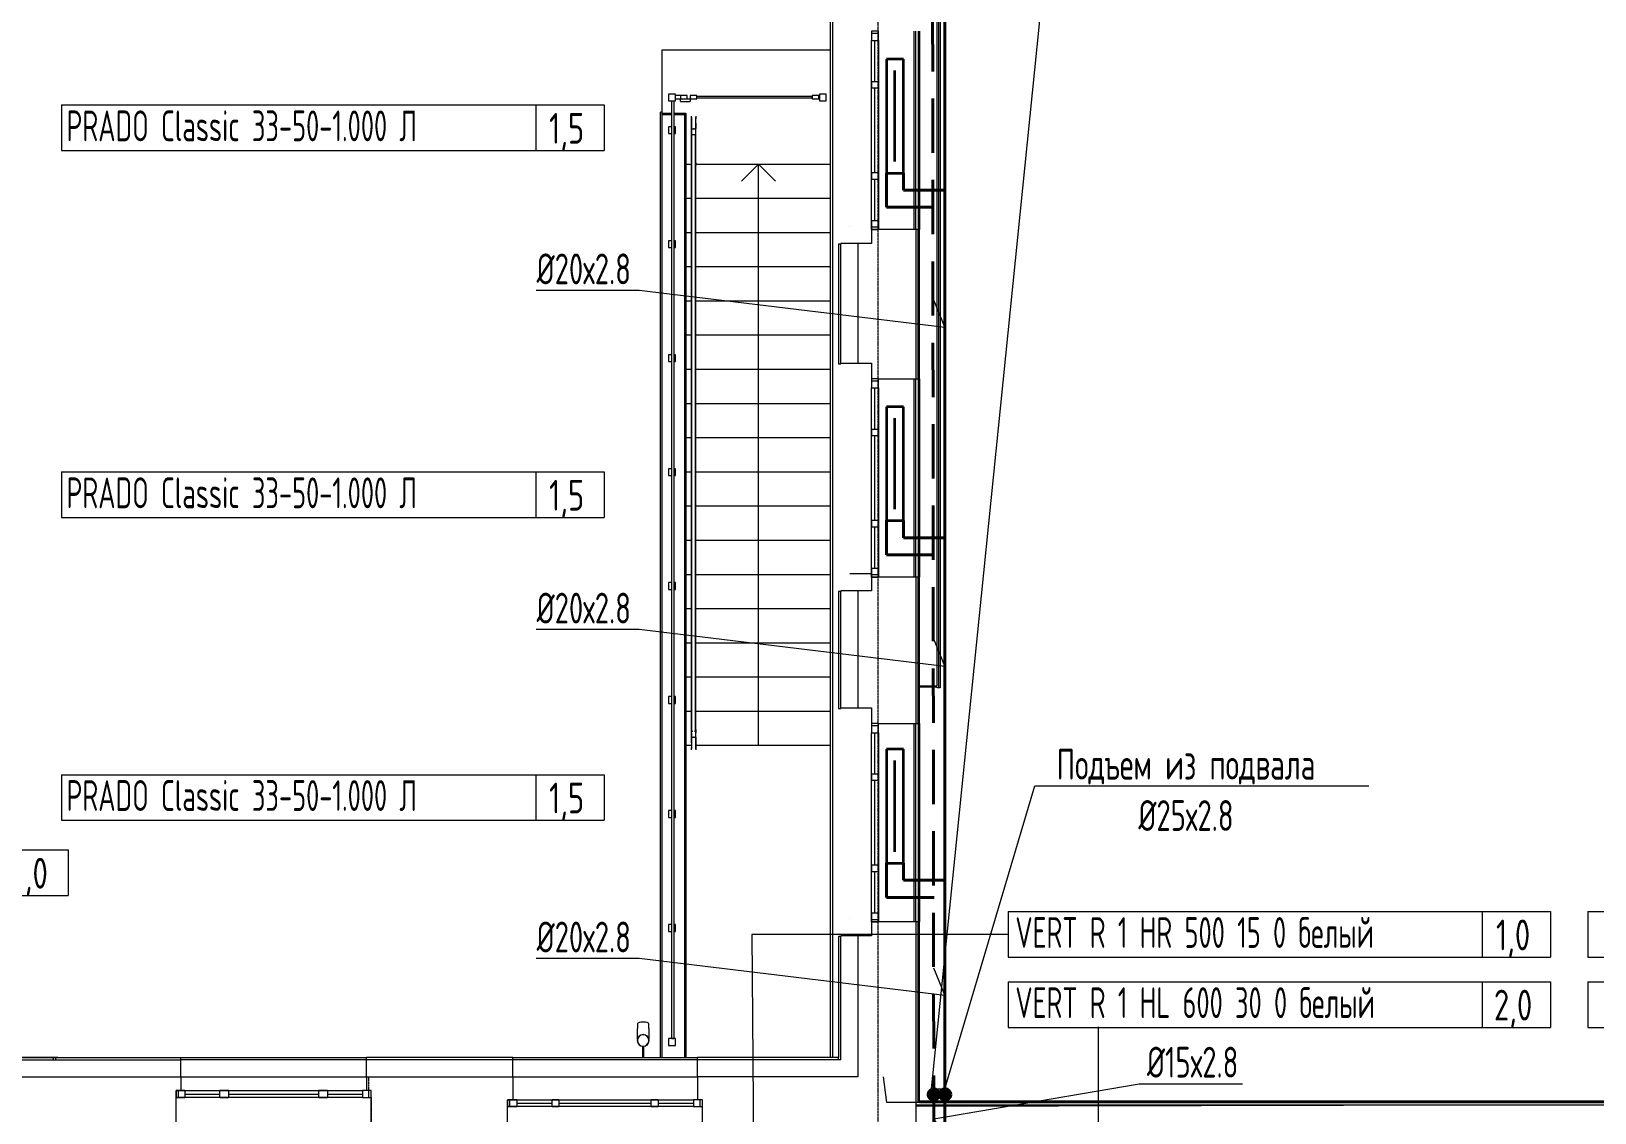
# Model space of a CAD drawing. Header units: millimetres. Extents: x -3929 to 624051, y 52832 to 514950.
# Drawn here: x 183577 to 197293, y 176688 to 186176 of the extents above; entities that cross this region are included whole.
import ezdxf
from ezdxf import colors
from ezdxf.entities.mleader import LeaderData, LeaderLine
from ezdxf.enums import TextEntityAlignment as Align
from ezdxf.math import Vec2, Vec3

# ---------------------------------------------------------------- set-up
doc = ezdxf.new("R2010")
doc.units = ezdxf.units.MM
for name, pattern in [('ADSK_Линия сетки', [25, 20, -2.5, 0, -2.5]), ('ADSK_Штрихпунктирная 2 точки_ш15 п1_5 п1_5 п1_5', [19.5, 15, -1.5, 0, -1.5, 0, -1.5]), ('Hidden', [7.14375, 4.7625, -2.38125])]:
    doc.linetypes.add(name, pattern=pattern)
for name, color, linetype, lineweight in [('_ Окна', 7, 'Continuous', 9), ('Лестницы', 7, 'Continuous', 9), ('Обобщенные модели', 7, 'Continuous', 18), ('ОВ-О-Оборудование', 32, 'Continuous', 35), ('ОВ-ТЕКСТ', 7, 'Continuous', 25), ('Ограждение', 7, 'Continuous', 9), ('Окна', 7, 'Continuous', 9), ('Оси', 253, 'Continuous', 9), ('Перекрытие', 7, 'Continuous', 18), ('Стены внутренние', 7, 'Continuous', 18), ('Стены наружные', 7, 'Continuous', 18), ('Стены несущие', 7, 'Continuous', 30), ('Стены отделка', 7, 'Continuous', 30), ('Стены штриховка', 7, 'Continuous', 9), ('Стрелки вверх', 7, 'Continuous', 18)]:
    doc.layers.add(name, color=color, linetype=linetype, lineweight=lineweight)
doc.layers.add('Линии', color=7, linetype='Continuous', lineweight=9, true_color=0x00a600)
for name, color, linetype in [('ПРИБОРЫ', 3, 'Continuous'), ('статистика приборов', 252, 'Continuous'), ('стояки', 7, 'Continuous')]:
    doc.layers.add(name, color=color, linetype=linetype)
doc.layers.add('т11.2', color=7, linetype='Continuous', true_color=0x6d366d)
doc.layers.add('т21.2', color=7, linetype='Continuous', true_color=0x004285)
doc.styles.add('СТИЛЬ', font='simplex.shx', dxfattribs={"width": 0.65})

# ---------------------------------------------------------------- blocks, each defined once
blk = doc.blocks.new('*U2874')
at = {"layer": 'ОВ-О-Оборудование', "color": 32, "ltscale": 0.1, "true_color": 0xcd6928}
for p, q in [((500, 75), (-500, 75)), ((-500, 75), (-500, -75)), ((-400, 0), (400, 0)), ((500, -75), (500, 75)), ((-500, -75), (500, -75))]:
    blk.add_line(p, q, dxfattribs=at)
blk = doc.blocks.new('1 этаж')
at = {"layer": '_ Окна', "color": 253, "lineweight": 5}
for p, q in [((381747, -224039), (381687, -224039)), ((381687, -224039), (381687, -224119)), ((381747, -224059), (381687, -224059)), ((381687, -224119), (381747, -224119)), ((381717, -224479), (381717, -224119)), ((381747, -224119), (381747, -224039)), ((381687, -224479), (381747, -224479)), ((381687, -224539), (381687, -224479)), ((381747, -224479), (381747, -224539)), ((381747, -224539), (381687, -224539)), ((381717, -225279), (381717, -224539)), ((381687, -225279), (381747, -225279)), ((381687, -225339), (381687, -225279)), ((381747, -225339), (381687, -225339)), ((381717, -225699), (381717, -225339)), ((381747, -225279), (381747, -225339)), ((381687, -225699), (381747, -225699)), ((381687, -225779), (381687, -225699)), ((381747, -225759), (381687, -225759)), ((381747, -225699), (381747, -225779)), ((381747, -225779), (381687, -225779)), ((381747, -227089), (381687, -227089)), ((381687, -227089), (381687, -227169)), ((381747, -227109), (381687, -227109)), ((381747, -227169), (381747, -227089)), ((381687, -227169), (381747, -227169)), ((381717, -227529), (381717, -227169)), ((381687, -227529), (381747, -227529)), ((381687, -227589), (381687, -227529)), ((381747, -227529), (381747, -227589)), ((381747, -227589), (381687, -227589)), ((381717, -228329), (381717, -227589)), ((381687, -228329), (381747, -228329)), ((381687, -228389), (381687, -228329)), ((381747, -228329), (381747, -228389)), ((381747, -228389), (381687, -228389)), ((381717, -228749), (381717, -228389)), ((381687, -228749), (381747, -228749)), ((381687, -228829), (381687, -228749)), ((381747, -228749), (381747, -228829)), ((381747, -228809), (381687, -228809)), ((381747, -228829), (381687, -228829)), ((381747, -230114), (381687, -230114)), ((381687, -230114), (381687, -230194)), ((381747, -230134), (381687, -230134)), ((381747, -230194), (381747, -230114)), ((381687, -230194), (381747, -230194)), ((381717, -230554), (381717, -230194)), ((381687, -230554), (381747, -230554)), ((381687, -230614), (381687, -230554)), ((381747, -230554), (381747, -230614)), ((381747, -230614), (381687, -230614)), ((381717, -231354), (381717, -230614)), ((381687, -231354), (381747, -231354)), ((381687, -231414), (381687, -231354)), ((381747, -231354), (381747, -231414)), ((381747, -231414), (381687, -231414)), ((381717, -231774), (381717, -231414)), ((381687, -231774), (381747, -231774)), ((381687, -231854), (381687, -231774)), ((381747, -231774), (381747, -231854)), ((381747, -231834), (381687, -231834)), ((381747, -231854), (381687, -231854)), ((375587, -233394), (375587, -233334)), ((375587, -233334), (375663, -233334)), ((375663, -233394), (375587, -233394)), ((375607, -233394), (375607, -233334)), ((375663, -233334), (375663, -233394)), ((375663, -233364), (375969, -233364)), ((375969, -233394), (375969, -233334)), ((375969, -233334), (376045, -233334)), ((376045, -233394), (375969, -233394)), ((376045, -233334), (376045, -233394)), ((376045, -233364), (376839, -233364)), ((376839, -233394), (376839, -233334)), ((376839, -233334), (376915, -233334)), ((376915, -233394), (376839, -233394)), ((376915, -233334), (376915, -233394)), ((376915, -233364), (377221, -233364)), ((377221, -233334), (377221, -233394)), ((377297, -233334), (377221, -233334)), ((377221, -233394), (377297, -233394)), ((377277, -233394), (377277, -233334)), ((377297, -233394), (377297, -233334)), ((378494, -233474), (378494, -233414)), ((378494, -233414), (378574, -233414)), ((378514, -233474), (378514, -233414)), ((378574, -233414), (378574, -233474)), ((378574, -233444), (378884, -233444)), ((378884, -233474), (378884, -233414)), ((378884, -233414), (378944, -233414)), ((378944, -233414), (378944, -233474)), ((378944, -233444), (379754, -233444)), ((379754, -233474), (379754, -233414)), ((379754, -233414), (379814, -233414)), ((379814, -233414), (379814, -233474)), ((379814, -233444), (380124, -233444)), ((380124, -233414), (380124, -233474)), ((380204, -233414), (380124, -233414)), ((380184, -233474), (380184, -233414)), ((380204, -233474), (380204, -233414)), ((378574, -233474), (378494, -233474)), ((378944, -233474), (378884, -233474)), ((379814, -233474), (379754, -233474)), ((380124, -233474), (380204, -233474))]:
    blk.add_line(p, q, dxfattribs=at)
at = {"layer": 'Лестницы', "color": 253, "lineweight": 5}
for p, q in [((380057, -225204), (380108, -225204)), ((380147, -225204), (381327, -225204)), ((380057, -225504), (380107, -225504)), ((380057, -225504), (380107, -225504)), ((380147, -225504), (381327, -225504)), ((380147, -225504), (381327, -225504)), ((380057, -225804), (380107, -225804)), ((380057, -225804), (380107, -225804)), ((380147, -225804), (381327, -225804)), ((380147, -225804), (381327, -225804)), ((380057, -226104), (380107, -226104)), ((380057, -226104), (380107, -226104)), ((380147, -226104), (381327, -226104)), ((380147, -226104), (381327, -226104)), ((380057, -226404), (380107, -226404)), ((380057, -226404), (380107, -226404)), ((380147, -226404), (381327, -226404)), ((380147, -226404), (381327, -226404)), ((380057, -226704), (380107, -226704)), ((380057, -226704), (380107, -226704)), ((380147, -226704), (381327, -226704)), ((380147, -226704), (381327, -226704)), ((380057, -227004), (380107, -227004)), ((380057, -227004), (380107, -227004)), ((380147, -227004), (381327, -227004)), ((380147, -227004), (381327, -227004)), ((380057, -227304), (380107, -227304)), ((380057, -227304), (380107, -227304)), ((380147, -227304), (381327, -227304)), ((380147, -227304), (381327, -227304)), ((380057, -227604), (380107, -227604)), ((380057, -227604), (380107, -227604)), ((380147, -227604), (381327, -227604)), ((380147, -227604), (381327, -227604)), ((380057, -227904), (380107, -227904)), ((380057, -227904), (380107, -227904)), ((380147, -227904), (381327, -227904)), ((380147, -227904), (381327, -227904)), ((380057, -228204), (380107, -228204)), ((380057, -228204), (380107, -228204)), ((380147, -228204), (381327, -228204)), ((380147, -228204), (381327, -228204)), ((380057, -228504), (380107, -228504)), ((380057, -228504), (380107, -228504)), ((380147, -228504), (381327, -228504)), ((380147, -228504), (381327, -228504)), ((380057, -228804), (380107, -228804)), ((380057, -228804), (380107, -228804)), ((380147, -228804), (381327, -228804)), ((380147, -228804), (381327, -228804)), ((380057, -229104), (380107, -229104)), ((380057, -229104), (380107, -229104)), ((380147, -229104), (381327, -229104)), ((380147, -229104), (381327, -229104)), ((380057, -229404), (380107, -229404)), ((380057, -229404), (380107, -229404)), ((380147, -229404), (381327, -229404)), ((380147, -229404), (381327, -229404)), ((380057, -229704), (380107, -229704)), ((380057, -229704), (380107, -229704)), ((380147, -229704), (381327, -229704)), ((380147, -229704), (381327, -229704)), ((380057, -230004), (380107, -230004)), ((380057, -230004), (380107, -230004)), ((380147, -230004), (381327, -230004)), ((380147, -230004), (381327, -230004)), ((380057, -230304), (380107, -230304)), ((380057, -230304), (380107, -230304)), ((380147, -230304), (381327, -230304)), ((380147, -230304), (381327, -230304))]:
    blk.add_line(p, q, dxfattribs=at)
at = {"layer": 'Линии', "color": 253, "lineweight": 5}
blk.add_line((382206, -233407), (384214, -213549), dxfattribs=at)
at = {"layer": 'Линии', "color": 253, "linetype": 'ADSK_Штрихпунктирная 2 точки_ш15 п1_5 п1_5 п1_5', "lineweight": 5}
for p, q in [((377277, -233334), (377277, -233214)), ((377297, -233394), (377297, -233734))]:
    blk.add_line(p, q, dxfattribs=at)
at = {"layer": 'Обобщенные модели', "color": 253, "lineweight": 5}
for p, q in [((379634, -232748), (379634, -232790)), ((379734, -232790), (379734, -232748)), ((379634, -232793), (379634, -232790)), ((379634, -232798), (379634, -232793)), ((379634, -232804), (379634, -232798)), ((379634, -232809), (379634, -232804)), ((379634, -232815), (379634, -232809)), ((379634, -232820), (379634, -232815)), ((379634, -232825), (379634, -232820)), ((379634, -232830), (379634, -232825)), ((379634, -232835), (379634, -232830)), ((379634, -232840), (379634, -232835)), ((379634, -232844), (379634, -232840)), ((379634, -232849), (379634, -232844)), ((379634, -232853), (379634, -232849)), ((379634, -232857), (379634, -232853)), ((379634, -232861), (379634, -232857)), ((379634, -232864), (379634, -232861)), ((379634, -232868), (379634, -232864)), ((379634, -232871), (379634, -232868)), ((379634, -232874), (379634, -232871)), ((379634, -232877), (379634, -232874)), ((379634, -232880), (379634, -232877)), ((379634, -232881), (379634, -232880)), ((379734, -232790), (379734, -232796)), ((379734, -232796), (379734, -232802)), ((379734, -232802), (379734, -232807)), ((379734, -232807), (379734, -232813)), ((379734, -232813), (379734, -232818)), ((379734, -232818), (379734, -232823)), ((379734, -232823), (379734, -232828)), ((379734, -232828), (379734, -232833)), ((379734, -232833), (379734, -232838)), ((379734, -232838), (379734, -232842)), ((379734, -232842), (379734, -232847)), ((379734, -232847), (379734, -232851)), ((379734, -232851), (379734, -232855)), ((379734, -232855), (379734, -232859)), ((379734, -232859), (379734, -232863)), ((379734, -232863), (379734, -232866)), ((379734, -232866), (379734, -232870)), ((379734, -232870), (379734, -232873)), ((379734, -232873), (379734, -232876)), ((379734, -232876), (379734, -232879)), ((379734, -232879), (379734, -232881)), ((379679, -232945), (379679, -233044)), ((379689, -233044), (379689, -232945))]:
    blk.add_line(p, q, dxfattribs=at)
at = {"layer": 'Обобщенные модели', "color": 253, "linetype": 'Continuous', "lineweight": 5}
blk.add_line((379703, -232940), (379728, -232914), dxfattribs=at)
at = {"layer": 'Обобщенные модели', "color": 253, "lineweight": 5}
for radius, start, end in [(52, 90, 270), (50, 90, 270), (52, 270, 90), (50, 270, 90)]:
    blk.add_arc((379684, -232894), radius, start, end, dxfattribs=at)
for start_param, end_param in [(4.712389, 6.283185), (3.141593, 4.712389)]:
    blk.add_ellipse((379684, -232748), major_axis=(-50, 0), ratio=0.309017, start_param=start_param, end_param=end_param, dxfattribs=at)
at = {"layer": 'Ограждение', "color": 253, "lineweight": 5}
for p, q in [((379967, -224590), (379907, -224590)), ((379907, -224590), (379907, -224650)), ((379907, -224650), (379967, -224650)), ((379936, -232877), (379936, -224650)), ((379936, -224650), (379952, -224650)), ((379952, -224650), (379952, -232877)), ((379967, -224650), (379967, -224590)), ((379967, -224633), (379967, -224603)), ((380010, -224603), (379967, -224603)), ((379967, -224633), (380010, -224633)), ((380010, -224603), (380010, -224633)), ((380070, -224603), (380010, -224603)), ((380010, -224603), (380010, -224633)), ((380010, -224656), (380010, -224633)), ((380010, -224633), (380070, -224633)), ((380010, -224656), (380095, -224656)), ((380070, -224633), (380070, -224603)), ((380070, -224633), (380095, -224633)), ((380155, -224603), (380095, -224603)), ((380095, -224603), (380095, -224633)), ((380095, -224633), (380095, -224656)), ((380095, -224633), (380155, -224633)), ((380155, -224633), (380155, -224603)), ((380155, -224609), (381165, -224609)), ((380155, -224625), (380155, -224609)), ((381165, -224625), (380155, -224625)), ((381225, -224603), (381165, -224603)), ((381165, -224603), (381165, -224633)), ((381165, -224625), (381165, -224609)), ((381165, -224633), (381225, -224633)), ((381225, -224633), (381225, -224603)), ((381290, -224590), (381230, -224590)), ((381230, -224590), (381230, -224650)), ((381230, -224650), (381290, -224650)), ((381290, -224650), (381290, -224590)), ((380107, -224791), (380108, -224790)), ((380107, -224792), (380107, -224791)), ((380107, -224793), (380107, -224792)), ((380107, -224792), (380107, -224792)), ((380107, -224794), (380107, -224793)), ((380107, -224794), (380107, -224794)), ((380107, -224794), (380107, -224794)), ((380107, -224794), (380107, -224795)), ((380107, -224795), (380107, -224794)), ((380107, -224794), (380107, -224794)), ((380107, -224794), (380107, -224794)), ((380107, -224794), (380107, -224794)), ((380107, -224795), (380107, -224795)), ((380107, -224795), (380107, -224796)), ((380107, -224796), (380107, -224795)), ((380107, -224796), (380107, -224797)), ((380107, -224797), (380107, -224796)), ((380107, -224796), (380107, -224796)), ((380107, -224797), (380107, -224798)), ((380107, -224798), (380107, -224797)), ((380107, -224798), (380107, -224799)), ((380107, -224799), (380107, -224798)), ((380107, -224799), (380107, -224800)), ((380107, -224801), (380107, -224799)), ((380107, -224800), (380107, -224802)), ((380107, -224802), (380107, -224801)), ((380107, -224802), (380107, -224804)), ((380107, -224804), (380107, -224802)), ((380107, -224804), (380107, -224805)), ((380107, -224806), (380107, -224804)), ((380107, -224805), (380107, -224807)), ((380107, -224808), (380107, -224806)), ((380107, -224807), (380107, -224809)), ((380107, -224810), (380107, -224808)), ((380107, -224809), (380107, -224812)), ((380107, -224812), (380107, -224810)), ((380108, -224788), (380109, -224787)), ((380108, -224789), (380108, -224788)), ((380108, -224790), (380108, -224789)), ((380108, -224789), (380108, -224789)), ((380109, -224786), (380109, -224785)), ((380109, -224787), (380109, -224786)), ((380109, -224786), (380109, -224786)), ((380145, -224785), (380146, -224786)), ((380146, -224786), (380146, -224787)), ((380146, -224787), (380146, -224788)), ((380146, -224788), (380146, -224788)), ((380147, -224791), (380147, -224791)), ((380147, -224791), (380147, -224792)), ((380147, -224792), (380147, -224793)), ((380147, -224793), (380147, -224794)), ((380147, -224795), (380147, -224794)), ((380147, -224794), (380147, -224794)), ((380147, -224794), (380147, -224794)), ((380147, -224794), (380147, -224794)), ((380147, -224794), (380147, -224794)), ((380147, -224794), (380147, -224794)), ((380147, -224794), (380147, -224794)), ((380147, -224794), (380147, -224795)), ((380147, -224796), (380147, -224795)), ((380147, -224795), (380147, -224795)), ((380147, -224795), (380147, -224796)), ((380147, -224797), (380147, -224796)), ((380147, -224796), (380147, -224796)), ((380147, -224796), (380147, -224797)), ((380147, -224798), (380147, -224797)), ((380147, -224797), (380147, -224798)), ((380147, -224799), (380147, -224798)), ((380147, -224798), (380147, -224799)), ((380147, -224801), (380147, -224799)), ((380147, -224799), (380147, -224800)), ((380147, -224800), (380147, -224802)), ((380147, -224802), (380147, -224801)), ((380147, -224804), (380147, -224802)), ((380147, -224802), (380147, -224804)), ((380147, -224806), (380147, -224804)), ((380147, -224804), (380147, -224805)), ((380147, -224805), (380147, -224807)), ((380147, -224808), (380147, -224806)), ((380147, -224810), (380147, -224808)), ((380147, -224812), (380147, -224810)), ((379936, -224877), (379907, -224877)), ((379907, -224877), (379907, -224937)), ((379907, -224937), (379936, -224937)), ((379967, -224877), (379952, -224877)), ((379952, -224937), (379967, -224937)), ((379967, -224937), (379967, -224877)), ((380107, -224812), (380107, -224814)), ((380107, -224815), (380107, -224812)), ((380107, -224814), (380107, -224816)), ((380107, -224817), (380107, -224815)), ((380107, -224816), (380107, -224819)), ((380107, -224820), (380107, -224817)), ((380107, -224819), (380107, -224822)), ((380107, -224822), (380107, -224820)), ((380107, -224822), (380107, -224824)), ((380107, -224825), (380107, -224822)), ((380107, -224824), (380107, -224827)), ((380107, -224828), (380107, -224825)), ((380107, -224827), (380107, -224830)), ((380107, -224831), (380107, -224828)), ((380107, -224830), (380107, -224833)), ((380107, -224834), (380107, -224831)), ((380107, -224833), (380107, -224837)), ((380107, -224838), (380107, -224834)), ((380107, -224837), (380107, -224840)), ((380107, -224841), (380107, -224838)), ((380107, -224840), (380107, -224843)), ((380107, -224844), (380107, -224841)), ((380107, -224843), (380107, -224847)), ((380107, -224848), (380107, -224844)), ((380107, -224847), (380107, -224851)), ((380107, -224851), (380107, -224848)), ((380107, -224851), (380107, -224854)), ((380107, -224855), (380107, -224851)), ((380107, -224854), (380107, -224858)), ((380107, -224859), (380107, -224855)), ((380107, -224858), (380107, -224862)), ((380107, -224863), (380107, -224859)), ((380107, -224862), (380107, -224865)), ((380107, -224866), (380107, -224863)), ((380107, -224865), (380107, -224869)), ((380107, -224870), (380107, -224866)), ((380107, -224869), (380107, -224873)), ((380107, -224874), (380107, -224870)), ((380107, -224873), (380107, -224877)), ((380107, -224878), (380107, -224874)), ((380107, -224877), (380107, -224881)), ((380107, -224882), (380107, -224878)), ((380107, -224881), (380107, -224885)), ((380107, -224886), (380107, -224882)), ((380107, -224884), (380107, -224894)), ((380107, -224894), (380107, -224884)), ((380107, -224885), (380107, -224889)), ((380107, -224890), (380107, -224886)), ((380107, -224889), (380107, -224893)), ((380107, -224894), (380107, -224890)), ((380107, -224893), (380107, -224894)), ((380107, -224894), (380107, -224944)), ((380107, -224894), (380147, -224894)), ((380107, -225192), (380107, -224894)), ((380107, -224944), (380107, -225192)), ((380112, -224944), (380142, -224944)), ((380112, -225204), (380112, -224944)), ((380130, -224894), (380125, -224894)), ((380125, -224894), (380127, -224894)), ((380127, -224894), (380130, -224894)), ((380142, -225204), (380142, -224944)), ((380147, -224815), (380147, -224812)), ((380147, -224817), (380147, -224815)), ((380147, -224820), (380147, -224817)), ((380147, -224822), (380147, -224820)), ((380147, -224825), (380147, -224822)), ((380147, -224828), (380147, -224825)), ((380147, -224831), (380147, -224828)), ((380147, -224834), (380147, -224831)), ((380147, -224838), (380147, -224834)), ((380147, -224841), (380147, -224838)), ((380147, -224844), (380147, -224841)), ((380147, -224848), (380147, -224844)), ((380147, -224845), (380147, -224847)), ((380147, -224847), (380147, -224851)), ((380147, -224851), (380147, -224848)), ((380147, -224855), (380147, -224851)), ((380147, -224851), (380147, -224854)), ((380147, -224854), (380147, -224858)), ((380147, -224859), (380147, -224855)), ((380147, -224858), (380147, -224862)), ((380147, -224863), (380147, -224859)), ((380147, -224862), (380147, -224865)), ((380147, -224866), (380147, -224863)), ((380147, -224865), (380147, -224869)), ((380147, -224870), (380147, -224866)), ((380147, -224869), (380147, -224873)), ((380147, -224874), (380147, -224870)), ((380147, -224873), (380147, -224877)), ((380147, -224878), (380147, -224874)), ((380147, -224877), (380147, -224881)), ((380147, -224882), (380147, -224878)), ((380147, -224881), (380147, -224885)), ((380147, -224886), (380147, -224882)), ((380147, -224894), (380147, -224884)), ((380147, -224894), (380147, -224884)), ((380147, -224885), (380147, -224889)), ((380147, -224890), (380147, -224886)), ((380147, -224889), (380147, -224893)), ((380147, -224894), (380147, -224890)), ((380147, -224944), (380147, -224894)), ((380147, -225192), (380147, -224894)), ((380147, -225192), (380147, -224944)), ((380107, -225192), (380107, -225193)), ((380107, -225192), (380107, -225215)), ((380107, -225192), (380107, -225193)), ((380107, -225192), (380107, -225206)), ((380107, -225193), (380107, -225194)), ((380107, -225193), (380107, -225194)), ((380107, -225194), (380107, -225196)), ((380107, -225194), (380107, -225196)), ((380107, -225196), (380107, -225197)), ((380107, -225196), (380107, -225197)), ((380107, -225197), (380107, -225198)), ((380107, -225197), (380107, -225198)), ((380107, -225198), (380107, -225199)), ((380107, -225198), (380107, -225199)), ((380107, -225199), (380107, -225200)), ((380107, -225200), (380107, -225202)), ((380107, -225202), (380107, -225203)), ((380107, -225202), (380107, -225203)), ((380107, -225203), (380107, -225204)), ((380107, -225203), (380107, -225204)), ((380107, -225204), (380107, -225205)), ((380107, -225204), (380107, -225205)), ((380107, -225205), (380107, -225206)), ((380107, -225205), (380107, -225206)), ((380107, -225206), (380107, -230164)), ((380107, -230173), (380107, -225215)), ((380112, -230184), (380112, -225204)), ((380142, -230184), (380142, -225204)), ((380147, -225193), (380147, -225192)), ((380147, -225192), (380147, -225215)), ((380147, -225193), (380147, -225192)), ((380147, -225192), (380147, -225206)), ((380147, -225194), (380147, -225193)), ((380147, -225194), (380147, -225193)), ((380147, -225195), (380147, -225194)), ((380147, -225195), (380147, -225194)), ((380147, -225197), (380147, -225195)), ((380147, -225197), (380147, -225195)), ((380147, -225198), (380147, -225197)), ((380147, -225198), (380147, -225197)), ((380147, -225199), (380147, -225198)), ((380147, -225199), (380147, -225198)), ((380147, -225200), (380147, -225199)), ((380147, -225201), (380147, -225200)), ((380147, -225202), (380147, -225201)), ((380147, -225202), (380147, -225201)), ((380147, -225204), (380147, -225202)), ((380147, -225204), (380147, -225202)), ((380147, -225205), (380147, -225204)), ((380147, -225205), (380147, -225204)), ((380147, -225206), (380147, -225205)), ((380147, -225206), (380147, -225205)), ((380147, -230164), (380147, -225206)), ((380147, -230173), (380147, -225215)), ((379936, -225877), (379907, -225877)), ((379907, -225877), (379907, -225937)), ((379967, -225877), (379952, -225877)), ((379967, -225937), (379967, -225877)), ((379907, -225937), (379936, -225937)), ((379952, -225937), (379967, -225937)), ((379936, -226877), (379907, -226877)), ((379907, -226877), (379907, -226937)), ((379907, -226937), (379936, -226937)), ((379967, -226877), (379952, -226877)), ((379952, -226937), (379967, -226937)), ((379967, -226937), (379967, -226877)), ((379936, -227877), (379907, -227877)), ((379907, -227877), (379907, -227937)), ((379907, -227937), (379936, -227937)), ((379967, -227877), (379952, -227877)), ((379952, -227937), (379967, -227937)), ((379967, -227937), (379967, -227877)), ((379936, -228877), (379907, -228877)), ((379907, -228877), (379907, -228937)), ((379967, -228877), (379952, -228877)), ((379967, -228937), (379967, -228877)), ((379907, -228937), (379936, -228937)), ((379952, -228937), (379967, -228937)), ((379936, -229877), (379907, -229877)), ((379907, -229877), (379907, -229937)), ((379967, -229877), (379952, -229877)), ((379967, -229937), (379967, -229877)), ((379907, -229937), (379936, -229937)), ((379952, -229937), (379967, -229937)), ((380107, -230166), (380107, -230164)), ((380107, -230169), (380107, -230166)), ((380107, -230171), (380107, -230169)), ((380107, -230174), (380107, -230171)), ((380107, -230196), (380107, -230173)), ((380107, -230177), (380107, -230174)), ((380107, -230179), (380107, -230177)), ((380107, -230182), (380107, -230179)), ((380107, -230185), (380107, -230182)), ((380107, -230188), (380107, -230185)), ((380107, -230190), (380107, -230188)), ((380107, -230193), (380107, -230190)), ((380107, -230196), (380107, -230193)), ((380107, -230196), (380107, -230234)), ((380107, -230234), (380107, -230196)), ((380107, -230234), (380107, -230238)), ((380107, -230234), (380147, -230234)), ((380107, -230234), (380107, -230244)), ((380107, -230244), (380107, -230234)), ((380107, -230239), (380107, -230235)), ((380107, -230238), (380107, -230242)), ((380107, -230243), (380107, -230239)), ((380107, -230242), (380107, -230246)), ((380107, -230247), (380107, -230243)), ((380107, -230246), (380107, -230250)), ((380107, -230251), (380107, -230247)), ((380107, -230250), (380107, -230254)), ((380107, -230255), (380107, -230251)), ((380107, -230254), (380107, -230258)), ((380107, -230259), (380107, -230255)), ((380107, -230258), (380107, -230262)), ((380107, -230263), (380107, -230259)), ((380107, -230262), (380107, -230266)), ((380107, -230267), (380107, -230263)), ((380107, -230266), (380107, -230269)), ((380107, -230270), (380107, -230267)), ((380107, -230269), (380107, -230273)), ((380107, -230274), (380107, -230270)), ((380107, -230273), (380107, -230277)), ((380107, -230278), (380107, -230274)), ((380107, -230277), (380107, -230280)), ((380107, -230281), (380107, -230278)), ((380107, -230280), (380107, -230284)), ((380107, -230283), (380107, -230281)), ((380107, -230284), (380107, -230287)), ((380107, -230287), (380107, -230291)), ((380107, -230291), (380107, -230294)), ((380107, -230294), (380107, -230297)), ((380120, -230184), (380112, -230184)), ((380125, -230234), (380130, -230234)), ((380127, -230234), (380125, -230234)), ((380130, -230234), (380127, -230234)), ((380142, -230184), (380134, -230184)), ((380147, -230164), (380147, -230167)), ((380147, -230167), (380147, -230169)), ((380147, -230169), (380147, -230172)), ((380147, -230172), (380147, -230175)), ((380147, -230196), (380147, -230173)), ((380147, -230175), (380147, -230177)), ((380147, -230177), (380147, -230180)), ((380147, -230180), (380147, -230183)), ((380147, -230183), (380147, -230186)), ((380147, -230186), (380147, -230188)), ((380147, -230188), (380147, -230191)), ((380147, -230191), (380147, -230194)), ((380147, -230194), (380147, -230196)), ((380147, -230234), (380147, -230196)), ((380147, -230234), (380147, -230196)), ((380147, -230235), (380147, -230234)), ((380147, -230234), (380147, -230238)), ((380147, -230244), (380147, -230234)), ((380147, -230244), (380147, -230234)), ((380147, -230239), (380147, -230235)), ((380147, -230238), (380147, -230242)), ((380147, -230243), (380147, -230239)), ((380147, -230242), (380147, -230246)), ((380147, -230247), (380147, -230243)), ((380147, -230246), (380147, -230250)), ((380147, -230251), (380147, -230247)), ((380147, -230250), (380147, -230254)), ((380147, -230255), (380147, -230251)), ((380147, -230254), (380147, -230258)), ((380147, -230259), (380147, -230255)), ((380147, -230258), (380147, -230262)), ((380147, -230263), (380147, -230259)), ((380147, -230262), (380147, -230266)), ((380147, -230267), (380147, -230263)), ((380147, -230266), (380147, -230269)), ((380147, -230270), (380147, -230267)), ((380147, -230269), (380147, -230273)), ((380147, -230274), (380147, -230270)), ((380147, -230273), (380147, -230277)), ((380147, -230278), (380147, -230274)), ((380147, -230277), (380147, -230280)), ((380147, -230281), (380147, -230278)), ((380147, -230280), (380147, -230284)), ((380147, -230285), (380147, -230281)), ((380147, -230284), (380147, -230287)), ((380147, -230288), (380147, -230285)), ((380147, -230287), (380147, -230291)), ((380147, -230291), (380147, -230288)), ((380147, -230295), (380147, -230291)), ((380147, -230291), (380147, -230294)), ((380147, -230294), (380147, -230297)), ((380147, -230298), (380147, -230295)), ((380107, -230297), (380107, -230300)), ((380107, -230300), (380107, -230303)), ((380107, -230303), (380107, -230306)), ((380107, -230306), (380107, -230309)), ((380107, -230309), (380107, -230311)), ((380107, -230311), (380107, -230314)), ((380107, -230314), (380107, -230316)), ((380107, -230316), (380107, -230318)), ((380107, -230318), (380107, -230320)), ((380107, -230320), (380107, -230322)), ((380107, -230322), (380107, -230324)), ((380107, -230323), (380107, -230322)), ((380107, -230325), (380107, -230323)), ((380107, -230324), (380107, -230326)), ((380107, -230326), (380107, -230325)), ((380107, -230326), (380107, -230327)), ((380107, -230328), (380107, -230326)), ((380107, -230327), (380107, -230329)), ((380107, -230329), (380107, -230328)), ((380107, -230329), (380107, -230330)), ((380107, -230330), (380107, -230329)), ((380107, -230330), (380107, -230331)), ((380107, -230331), (380107, -230330)), ((380107, -230331), (380107, -230332)), ((380107, -230332), (380107, -230331)), ((380107, -230332), (380107, -230333)), ((380107, -230333), (380107, -230332)), ((380107, -230333), (380107, -230333)), ((380107, -230333), (380107, -230334)), ((380107, -230334), (380107, -230333)), ((380107, -230333), (380107, -230333)), ((380107, -230334), (380107, -230334)), ((380107, -230334), (380107, -230334)), ((380107, -230334), (380107, -230334)), ((380107, -230335), (380107, -230334)), ((380107, -230334), (380107, -230334)), ((380107, -230334), (380107, -230334)), ((380107, -230334), (380107, -230334)), ((380107, -230336), (380107, -230335)), ((380107, -230337), (380107, -230336)), ((380108, -230337), (380107, -230337)), ((380108, -230341), (380108, -230340)), ((380109, -230341), (380108, -230341)), ((380109, -230342), (380109, -230341)), ((380109, -230343), (380109, -230342)), ((380146, -230342), (380145, -230343)), ((380145, -230343), (380145, -230343)), ((380147, -230339), (380146, -230340)), ((380146, -230340), (380146, -230340)), ((380146, -230340), (380146, -230341)), ((380146, -230341), (380146, -230342)), ((380147, -230297), (380147, -230300)), ((380147, -230301), (380147, -230298)), ((380147, -230300), (380147, -230303)), ((380147, -230304), (380147, -230301)), ((380147, -230303), (380147, -230306)), ((380147, -230307), (380147, -230304)), ((380147, -230306), (380147, -230309)), ((380147, -230309), (380147, -230307)), ((380147, -230312), (380147, -230309)), ((380147, -230309), (380147, -230311)), ((380147, -230311), (380147, -230314)), ((380147, -230314), (380147, -230312)), ((380147, -230317), (380147, -230314)), ((380147, -230314), (380147, -230316)), ((380147, -230316), (380147, -230318)), ((380147, -230319), (380147, -230317)), ((380147, -230318), (380147, -230320)), ((380147, -230321), (380147, -230319)), ((380147, -230320), (380147, -230322)), ((380147, -230323), (380147, -230321)), ((380147, -230322), (380147, -230324)), ((380147, -230325), (380147, -230323)), ((380147, -230324), (380147, -230326)), ((380147, -230326), (380147, -230325)), ((380147, -230328), (380147, -230326)), ((380147, -230326), (380147, -230327)), ((380147, -230327), (380147, -230329)), ((380147, -230329), (380147, -230328)), ((380147, -230330), (380147, -230329)), ((380147, -230329), (380147, -230330)), ((380147, -230331), (380147, -230330)), ((380147, -230330), (380147, -230331)), ((380147, -230332), (380147, -230331)), ((380147, -230331), (380147, -230332)), ((380147, -230333), (380147, -230332)), ((380147, -230332), (380147, -230333)), ((380147, -230334), (380147, -230333)), ((380147, -230333), (380147, -230333)), ((380147, -230333), (380147, -230333)), ((380147, -230333), (380147, -230334)), ((380147, -230334), (380147, -230334)), ((380147, -230334), (380147, -230334)), ((380147, -230334), (380147, -230335)), ((380147, -230334), (380147, -230334)), ((380147, -230334), (380147, -230334)), ((380147, -230334), (380147, -230334)), ((380147, -230335), (380147, -230336)), ((380147, -230336), (380147, -230336)), ((380147, -230336), (380147, -230337)), ((380147, -230337), (380147, -230338)), ((380147, -230338), (380147, -230339)), ((379936, -230877), (379907, -230877)), ((379907, -230877), (379907, -230937)), ((379907, -230937), (379936, -230937)), ((379967, -230877), (379952, -230877)), ((379952, -230937), (379967, -230937)), ((379967, -230937), (379967, -230877)), ((379936, -231877), (379907, -231877)), ((379907, -231877), (379907, -231937)), ((379907, -231937), (379936, -231937)), ((379967, -231877), (379952, -231877)), ((379952, -231937), (379967, -231937)), ((379967, -231937), (379967, -231877)), ((379967, -232877), (379907, -232877)), ((379907, -232877), (379907, -232937)), ((379936, -232877), (379952, -232877)), ((379967, -232937), (379967, -232877)), ((379907, -232937), (379967, -232937))]:
    blk.add_line(p, q, dxfattribs=at)
at = {"layer": 'Окна', "color": 253, "lineweight": 5}
for p, q in [((381687, -224039), (381687, -224119)), ((381747, -224039), (381687, -224039)), ((381687, -224479), (381687, -224119)), ((381747, -224119), (381747, -224039)), ((381747, -224119), (381747, -224479)), ((381687, -224479), (381687, -224539)), ((381747, -224539), (381747, -224479)), ((381687, -225279), (381687, -224539)), ((381747, -224539), (381747, -225279)), ((381687, -225279), (381687, -225339)), ((381687, -225699), (381687, -225339)), ((381747, -225339), (381747, -225279)), ((381747, -225339), (381747, -225699)), ((381687, -225699), (381687, -225779)), ((381747, -225779), (381747, -225699)), ((381687, -225779), (381747, -225779)), ((381687, -227089), (381687, -227169)), ((381747, -227089), (381687, -227089)), ((381747, -227169), (381747, -227089)), ((381687, -227529), (381687, -227169)), ((381747, -227169), (381747, -227529)), ((381687, -227529), (381687, -227589)), ((381747, -227589), (381747, -227529)), ((381687, -228329), (381687, -227589)), ((381747, -227589), (381747, -228329)), ((381687, -228329), (381687, -228389)), ((381747, -228389), (381747, -228329)), ((381687, -228749), (381687, -228389)), ((381747, -228389), (381747, -228749)), ((381687, -228749), (381687, -228829)), ((381747, -228829), (381747, -228749)), ((381687, -228829), (381747, -228829)), ((381687, -230114), (381687, -230194)), ((381747, -230114), (381687, -230114)), ((381747, -230194), (381747, -230114)), ((381687, -230554), (381687, -230194)), ((381747, -230194), (381747, -230554)), ((381687, -230554), (381687, -230614)), ((381747, -230614), (381747, -230554)), ((381687, -231354), (381687, -230614)), ((381747, -230614), (381747, -231354)), ((381687, -231354), (381687, -231414)), ((381747, -231414), (381747, -231354)), ((381687, -231774), (381687, -231414)), ((381747, -231414), (381747, -231774)), ((381687, -231774), (381687, -231854)), ((381747, -231854), (381747, -231774)), ((381687, -231854), (381747, -231854)), ((375587, -233334), (375587, -233394)), ((375663, -233334), (375587, -233334)), ((375587, -233394), (375663, -233394)), ((375663, -233334), (375969, -233334)), ((375969, -233394), (375663, -233394)), ((376045, -233334), (375969, -233334)), ((375969, -233394), (376045, -233394)), ((376045, -233334), (376839, -233334)), ((376839, -233394), (376045, -233394)), ((376915, -233334), (376839, -233334)), ((376839, -233394), (376915, -233394)), ((376915, -233334), (377221, -233334)), ((377221, -233394), (376915, -233394)), ((377297, -233334), (377221, -233334)), ((377221, -233394), (377297, -233394)), ((377297, -233394), (377297, -233334)), ((378494, -233414), (378494, -233474)), ((378574, -233414), (378494, -233414)), ((378574, -233414), (378884, -233414)), ((378944, -233414), (378884, -233414)), ((378944, -233414), (379754, -233414)), ((379814, -233414), (379754, -233414)), ((379814, -233414), (380124, -233414)), ((380204, -233414), (380124, -233414)), ((380204, -233474), (380204, -233414)), ((378494, -233474), (378574, -233474)), ((378884, -233474), (378574, -233474)), ((378884, -233474), (378944, -233474)), ((379754, -233474), (378944, -233474)), ((379754, -233474), (379814, -233474)), ((380124, -233474), (379814, -233474)), ((380124, -233474), (380204, -233474))]:
    blk.add_line(p, q, dxfattribs=at)
at = {"layer": 'Оси', "color": 253, "linetype": 'ADSK_Линия сетки', "lineweight": 5}
blk.add_line((381744, -258178), (381744, -209604), dxfattribs=at)
at = {"layer": 'Перекрытие', "color": 253, "lineweight": 5}
for p, q in [((382057, -224039), (382057, -225779)), ((381327, -224204), (379847, -224204)), ((379847, -224204), (379847, -224749)), ((380057, -225204), (380108, -225204)), ((380147, -225204), (381327, -225204)), ((382057, -227089), (382057, -228829)), ((382057, -230114), (382057, -231854)), ((382491, -233458), (382491, -233473)), ((383841, -233470), (383841, -233458)), ((384756, -233458), (384756, -233468)), ((385756, -233465), (385756, -233458))]:
    blk.add_line(p, q, dxfattribs=at)
at = {"layer": 'Стены внутренние', "color": 253, "lineweight": 5}
for p, q in [((382264, -229783), (382264, -211215)), ((382276, -211215), (382276, -229800)), ((382277, -229800), (382277, -211189)), ((382289, -211189), (382289, -229800)), ((382077, -225779), (382077, -224039)), ((382097, -224039), (382097, -225779)), ((379847, -224769), (379936, -224769)), ((379952, -224769), (380047, -224769)), ((380047, -224769), (380047, -233044)), ((381497, -225750), (381497, -225749)), ((382057, -225779), (382057, -225780)), ((382077, -228829), (382077, -227089)), ((382097, -227089), (382097, -228829)), ((381687, -228799), (381497, -228799)), ((381497, -228800), (381497, -228799)), ((381687, -228800), (381497, -228800)), ((382057, -228829), (382057, -228830)), ((382109, -229783), (382264, -229783)), ((382264, -229795), (382109, -229795)), ((382264, -229800), (382264, -229795)), ((382276, -229800), (382264, -229800)), ((382289, -229800), (382277, -229800)), ((382077, -231854), (382077, -230114)), ((382097, -230114), (382097, -231854)), ((381497, -231825), (381497, -231824)), ((382057, -231854), (382057, -231855)), ((375627, -233214), (377257, -233214)), ((378539, -233214), (380159, -233214))]:
    blk.add_line(p, q, dxfattribs=at)
at = {"layer": 'Стены наружные', "color": 253, "lineweight": 5}
for p, q in [((381327, -233044), (381327, -223405)), ((381347, -233044), (381347, -223405)), ((382109, -224039), (382109, -225779)), ((379837, -233044), (379837, -224749)), ((379847, -224749), (379837, -224749)), ((379847, -224749), (379847, -233044)), ((379847, -224759), (379936, -224759)), ((379952, -224759), (380057, -224759)), ((380047, -224769), (380057, -224769)), ((380057, -224759), (380057, -233044)), ((382109, -227089), (382109, -228829)), ((382109, -230114), (382109, -231854)), ((375627, -233044), (377257, -233044)), ((377257, -233064), (375627, -233064)), ((378539, -233044), (380159, -233044)), ((380159, -233064), (378539, -233064))]:
    blk.add_line(p, q, dxfattribs=at)
at = {"layer": 'Стены несущие', "color": 253, "lineweight": 5}
for p, q in [((381687, -225900), (381567, -225900)), ((381567, -225900), (381567, -226950)), ((381687, -225779), (381687, -225780)), ((381687, -225780), (381687, -225900)), ((382077, -225779), (381747, -225779)), ((382077, -225779), (382077, -227089)), ((381567, -226950), (381687, -226950)), ((381687, -226950), (381687, -227089)), ((381747, -227089), (382077, -227089)), ((381687, -228829), (381687, -228830)), ((381687, -228830), (381687, -228950)), ((382077, -228829), (381747, -228829)), ((382077, -228829), (382077, -230114)), ((381687, -228950), (381567, -228950)), ((381567, -228950), (381567, -229975)), ((381567, -229975), (381687, -229975)), ((381687, -229975), (381687, -230114)), ((381747, -230114), (382077, -230114)), ((381687, -231854), (381687, -231855)), ((381687, -231855), (381687, -231975)), ((382077, -231854), (381747, -231854)), ((382077, -231854), (382077, -233724)), ((381687, -231975), (381567, -231975)), ((381567, -231975), (381567, -233214)), ((373096, -233214), (375627, -233214)), ((375627, -233214), (375627, -233334)), ((377257, -233214), (378539, -233214)), ((377257, -233214), (377257, -233334)), ((378539, -233214), (378539, -233414)), ((381567, -233214), (380159, -233214)), ((380159, -233214), (380159, -233414)), ((375587, -233724), (375587, -233394)), ((377297, -233724), (377297, -233394)), ((378494, -233724), (378494, -233474)), ((380204, -233724), (380204, -233474)), ((388692, -233458), (382077, -233474))]:
    blk.add_line(p, q, dxfattribs=at)
at = {"layer": 'Стены отделка', "color": 253, "lineweight": 5}
for p, q in [((381417, -225906), (381397, -225906)), ((381397, -225906), (381397, -226956)), ((381567, -225900), (381417, -225900)), ((381417, -225900), (381417, -225906)), ((382077, -225779), (382077, -225779)), ((382109, -225779), (382077, -225779)), ((382097, -227089), (382097, -225779)), ((382109, -227089), (382109, -225779)), ((381397, -226956), (381417, -226956)), ((381417, -226956), (381417, -226950)), ((381417, -226950), (381567, -226950)), ((382077, -227089), (382109, -227089)), ((382077, -228829), (382077, -228829)), ((382109, -228829), (382077, -228829)), ((382097, -230114), (382097, -228829)), ((382109, -230114), (382109, -228829)), ((381417, -228956), (381397, -228956)), ((381397, -228956), (381397, -229981)), ((381567, -228950), (381417, -228950)), ((381417, -228950), (381417, -228956)), ((381397, -229981), (381417, -229981)), ((381417, -229981), (381417, -229975)), ((381417, -229975), (381567, -229975)), ((382077, -230114), (382109, -230114)), ((382109, -231854), (382077, -231854)), ((382097, -233438), (382097, -231854)), ((382109, -233426), (382109, -231854)), ((381417, -231981), (381397, -231981)), ((381397, -231981), (381397, -233044)), ((381567, -231975), (381417, -231975)), ((381417, -231975), (381417, -231981)), ((374550, -233043), (373096, -233043)), ((373096, -233044), (375627, -233044)), ((374510, -233064), (374510, -233044)), ((374530, -233064), (374530, -233044)), ((374530, -233064), (375627, -233064)), ((374550, -233044), (374550, -233043)), ((375627, -233214), (375627, -233044)), ((378539, -233044), (377257, -233044)), ((377257, -233214), (377257, -233044)), ((378539, -233064), (377257, -233064)), ((378539, -233214), (378539, -233044)), ((381397, -233044), (380159, -233044)), ((380159, -233214), (380159, -233044)), ((381417, -233064), (380159, -233064)), ((382107, -233438), (382077, -233438)), ((393815, -233426), (382109, -233426)), ((382077, -233458), (388692, -233458))]:
    blk.add_line(p, q, dxfattribs=at)
at = {"layer": 'Стены штриховка', "color": 253, "lineweight": 5}
for p, q in [((381417, -226950), (381417, -225906)), ((382107, -227089), (382107, -225779)), ((382107, -230114), (382107, -228829)), ((381417, -229975), (381417, -228956)), ((382107, -233428), (382107, -231854)), ((381417, -233064), (381417, -231981)), ((373097, -233064), (374530, -233064)), ((381397, -233064), (381397, -233044)), ((381822, -233438), (381792, -233214)), ((382077, -233438), (381822, -233438)), ((393817, -233428), (382107, -233428)), ((382107, -233438), (393827, -233438))]:
    blk.add_line(p, q, dxfattribs=at)
at = {"layer": 'Стрелки вверх', "color": 253, "lineweight": 5}
for p, q in [((380696, -225204), (380546, -225354)), ((380696, -225504), (380696, -225204)), ((380696, -225204), (380846, -225354)), ((380696, -225804), (380696, -225504)), ((380696, -226104), (380696, -225804)), ((380696, -226404), (380696, -226104)), ((380696, -226704), (380696, -226404)), ((380696, -227004), (380696, -226704)), ((380696, -227304), (380696, -227004)), ((380696, -227604), (380696, -227304)), ((380696, -227904), (380696, -227604)), ((380696, -228204), (380696, -227904)), ((380696, -228504), (380696, -228204)), ((380696, -228804), (380696, -228504)), ((380696, -229104), (380696, -228804)), ((380696, -229404), (380696, -229104)), ((380696, -229704), (380696, -229404)), ((380696, -230004), (380696, -229704)), ((380696, -230304), (380696, -230004))]:
    blk.add_line(p, q, dxfattribs=at)

msp = doc.modelspace()

# ---------------------------------------------------------------- hatches: boundary and pattern name
at = {"layer": 'т11.2', "lineweight": 40}
h = msp.add_hatch(color=256, dxfattribs=at)
h.dxf.hatch_style = 1
h.paths.add_polyline_path([(191643.822, 176846.887, 1), (191543.822, 176846.887, 1)])
at = {"layer": 'т21.2', "lineweight": 40, "ltscale": 50}
h = msp.add_hatch(color=256, dxfattribs=at)
h.dxf.hatch_style = 1
h.paths.add_polyline_path([(191543.822, 176846.887, 1), (191443.822, 176846.887, 1)])

# ---------------------------------------------------------------- linework, layer by layer
at = {"layer": 'ПРИБОРЫ', "color": 7, "lineweight": 15}
for p, q in [((183842.837, 185529.455), (188602.457, 185529.455)), ((183842.837, 185529.455), (188602.457, 185529.455)), ((183842.837, 185529.455), (183842.837, 185129.455)), ((188002.457, 185529.455), (188002.457, 185129.455)), ((188602.457, 185529.455), (188602.457, 185129.455)), ((183842.837, 185129.455), (188602.457, 185129.455)), ((183842.837, 182309.766), (188602.457, 182309.766)), ((183842.837, 182309.766), (188602.457, 182309.766)), ((183842.837, 182309.766), (183842.837, 181909.766)), ((188002.457, 182309.766), (188002.457, 181909.766)), ((188602.457, 182309.766), (188602.457, 181909.766)), ((183842.837, 181909.766), (188602.457, 181909.766)), ((183842.837, 179653.706), (188602.457, 179653.706)), ((183842.837, 179653.706), (188602.457, 179653.706)), ((183842.837, 179653.706), (183842.837, 179253.706)), ((188002.457, 179653.706), (188002.457, 179253.706)), ((188602.457, 179653.706), (188602.457, 179253.706)), ((183842.837, 179253.706), (188602.457, 179253.706)), ((179141.309, 178993.445), (183900.929, 178993.445)), ((179141.309, 178993.445), (183900.929, 178993.445)), ((183900.929, 178993.445), (183900.929, 178593.445)), ((179141.309, 178593.445), (183900.929, 178593.445)), ((192145.89, 178452.021), (196905.51, 178452.021)), ((192145.89, 178452.021), (196905.51, 178452.021)), ((192145.89, 178452.021), (192145.89, 178052.021)), ((196305.51, 178452.021), (196305.51, 178052.021)), ((196905.51, 178452.021), (196905.51, 178052.021)), ((197231.489, 178452.021), (201991.109, 178452.021)), ((197231.489, 178452.021), (201991.109, 178452.021)), ((197231.489, 178452.021), (197231.489, 178052.021)), ((192145.89, 178052.021), (196905.51, 178052.021)), ((197231.489, 178052.021), (201991.109, 178052.021)), ((192145.89, 177836.345), (196905.51, 177836.345)), ((192145.89, 177836.345), (196905.51, 177836.345)), ((192145.89, 177836.345), (192145.89, 177436.345)), ((196305.51, 177836.345), (196305.51, 177436.345)), ((196905.51, 177836.345), (196905.51, 177436.345)), ((197231.489, 177836.345), (201991.109, 177836.345)), ((197231.489, 177836.345), (201991.109, 177836.345)), ((197231.489, 177836.345), (197231.489, 177436.345)), ((192145.89, 177436.345), (196905.51, 177436.345)), ((197231.489, 177436.345), (201991.109, 177436.345))]:
    msp.add_line(p, q, dxfattribs=at)
at = {"layer": 'стояки', "color": 7, "lineweight": 15}
for points in [[(192145.89, 178252.021), (189899.211, 178252.021), (189913.911, 176411.493)], [(190657.833, 175074.572), (192939.548, 175074.572), (192939.548, 177441.479)]]:
    msp.add_lwpolyline(points, dxfattribs=at)
at = {"layer": 'т11.2', "lineweight": 40}
for p, q in [((191592.165, 171386.881), (191592.165, 196910.654)), ((191228.67, 184932.364), (191228.67, 184782.364)), ((191228.67, 184782.364), (191592.165, 184782.364)), ((191228.67, 181882.364), (191228.67, 181732.364)), ((191228.67, 181732.364), (191592.165, 181732.364)), ((191228.67, 178877.404), (191228.67, 178727.404)), ((191228.67, 178727.404), (191592.165, 178727.404))]:
    msp.add_line(p, q, dxfattribs=at)
msp.add_circle((191593.822, 176846.887), 50, dxfattribs=at)
at = {"layer": 'т21.2', "linetype": 'Hidden', "lineweight": 40, "ltscale": 100}
for p, q in [((191499.172, 171536.881), (191473.757, 196760.654)), ((191078.67, 184932.364), (191078.67, 184632.364)), ((191078.67, 184632.364), (191489.44, 184632.364)), ((191078.67, 181882.364), (191078.67, 181582.364)), ((191078.67, 181582.364), (191493.384, 181582.364)), ((191078.67, 178877.404), (191078.67, 178577.404)), ((191078.67, 178577.404), (191497.27, 178577.404))]:
    msp.add_line(p, q, dxfattribs=at)
at = {"layer": 'т21.2', "lineweight": 40, "ltscale": 50}
msp.add_circle((191493.822, 176846.887), 50, dxfattribs=at)

# ---------------------------------------------------------------- block references
at = {"layer": 'ОВ-О-Оборудование', "ltscale": 10, "rotation": 90.00000000000001}
for p in [(191153.67, 185432.364), (191153.67, 182382.364), (191153.67, 179377.404)]:
    msp.add_blockref('*U2874', p, dxfattribs=at)
at = {"layer": 'стояки', "color": 5, "lineweight": 40}
msp.add_blockref('1 этаж', (-190738.98, 410215.433), dxfattribs=at)

# ---------------------------------------------------------------- texts
at = {"layer": 'статистика приборов', "color": 7, "style": 'СТИЛЬ', "width": 0.6}
for s, p in [('PRADO Classic 33-50-1.000 Л      ', (183885.814, 185211.308)), ('PRADO Classic 33-50-1.000 Л      ', (183885.814, 181991.619)), ('PRADO Classic 33-50-1.000 Л      ', (183885.814, 179335.559)), ('VERT R 1 HR 500 15 0 белый ', (192209.753, 178133.874)), ('VERT R 1 HL 600 30 0 белый ', (192209.753, 177518.199))]:
    msp.add_text(s, height=270, dxfattribs=at).set_placement(p)
at = {"layer": 'статистика приборов', "color": 7, "style": 'СТИЛЬ', "width": 0.7}
for s, p in [('1,5', (188273.523, 185189.906)), ('1,5', (188273.523, 181970.217)), ('1,5', (188273.523, 179314.157)), ('1,0', (183571.995, 178653.897)), ('1,0', (196576.576, 178112.472)), ('2,0', (196576.576, 177496.797))]:
    msp.add_text(s, height=270, dxfattribs=at).set_placement(p, align=Align.CENTER)

# ---------------------------------------------------------------- leaders
at = {"layer": 'ОВ-ТЕКСТ', "color": 7}
ml = msp.add_multileader_mtext('Standard', dxfattribs=at)
ml.set_content('\\A1;%%C20х2.8', color=7, style='СТИЛЬ')
ml.set_leader_properties(color=7, lineweight=18)
ml.build(insert=Vec2(0, 0))
ml.multileader.update_dxf_attribs({"text_left_attachment_type": 6, "text_right_attachment_type": 6, "dogleg_length": 0.36, "arrow_head_size": 0.126})
ctx = ml.context
ctx.base_point, ctx.char_height, ctx.arrow_head_size, ctx.landing_gap_size, ctx.plane_origin = Vec3(187939.064, 183902.371), 270, 0.126, 0.063, Vec3(189935.206, 183458.524)
ctx.left_attachment, ctx.right_attachment, ctx.text_align_type = 6, 6, 1
notes = []
notes.append((ctx, [(1, (1, 1, 0), (188908.87, 183902.371), (-1, 0), 0.252, [(1, [(191492.701, 183820.578), (191592.165, 183578.444)], 0, [])])]))
ctx.mtext.insert, ctx.mtext.width, ctx.mtext.alignment, ctx.mtext.flow_direction = Vec3(188423.841, 184226.371), 1404.14984, 2, 5
ml = msp.add_multileader_mtext('Standard', dxfattribs=at)
ml.set_content('\\A1;%%C20х2.8', color=7, style='СТИЛЬ')
ml.set_leader_properties(color=7, lineweight=18)
ml.build(insert=Vec2(0, 0))
ml.multileader.update_dxf_attribs({"text_left_attachment_type": 6, "text_right_attachment_type": 6, "dogleg_length": 0.36, "arrow_head_size": 0.126})
ctx = ml.context
ctx.base_point, ctx.char_height, ctx.arrow_head_size, ctx.landing_gap_size, ctx.plane_origin = Vec3(187939.064, 180926.098), 270, 0.126, 0.063, Vec3(189935.206, 180482.25)
ctx.left_attachment, ctx.right_attachment, ctx.text_align_type = 6, 6, 1
notes.append((ctx, [(1, (1, 1, 0), (188908.87, 180926.098), (-1, 0), 0.252, [(1, [(191492.701, 180844.305), (191592.165, 180602.17)], 0, [])])]))
ctx.mtext.insert, ctx.mtext.width, ctx.mtext.alignment, ctx.mtext.flow_direction = Vec3(188423.841, 181250.098), 1404.14984, 2, 5
ml = msp.add_multileader_mtext('Standard', dxfattribs=at)
ml.set_content('\\A1;Подъем из подвала %%C25х2.8 ', color=7, style='СТИЛЬ')
ml.set_leader_properties(color=7, lineweight=18)
ml.build(insert=Vec2(0, 0))
ml.multileader.update_dxf_attribs({"text_left_attachment_type": 6, "text_right_attachment_type": 6, "dogleg_length": 0.36, "arrow_head_size": 0.126})
ctx = ml.context
ctx.base_point, ctx.char_height, ctx.arrow_head_size, ctx.landing_gap_size, ctx.plane_origin = Vec3(192382.33, 179556.304), 270, 0.126, 0.063, Vec3(211051.414, 171262.333)
ctx.left_attachment, ctx.right_attachment, ctx.text_align_type = 6, 6, 1
notes.append((ctx, [(0, (1, 1, 0), (192382.078, 179556.304), (1, 0), 0.252, [(1, [(191493.822, 176897.06), (191592.165, 176896.86)], 0, [])])]))
ctx.mtext.insert, ctx.mtext.width, ctx.mtext.defined_height, ctx.mtext.alignment, ctx.mtext.flow_direction = Vec3(193707, 179880.304), 2900.40337, 1165.442, 2, 5
ml = msp.add_multileader_mtext('Standard', dxfattribs=at)
ml.set_content('\\A1;%%C20х2.8', color=7, style='СТИЛЬ')
ml.set_leader_properties(color=7, lineweight=18)
ml.build(insert=Vec2(0, 0))
ml.multileader.update_dxf_attribs({"text_left_attachment_type": 6, "text_right_attachment_type": 6, "dogleg_length": 0.36, "arrow_head_size": 0.126})
ctx = ml.context
ctx.base_point, ctx.char_height, ctx.arrow_head_size, ctx.landing_gap_size, ctx.plane_origin = Vec3(187939.064, 178040.668), 270, 0.126, 0.063, Vec3(189935.206, 177596.821)
ctx.left_attachment, ctx.right_attachment, ctx.text_align_type = 6, 6, 1
notes.append((ctx, [(1, (1, 1, 0), (188908.87, 178040.668), (-1, 0), 0.252, [(1, [(191492.701, 177958.875), (191592.165, 177716.741)], 0, [])])]))
ctx.mtext.insert, ctx.mtext.width, ctx.mtext.alignment, ctx.mtext.flow_direction = Vec3(188423.841, 178364.668), 1404.14984, 2, 5
ml = msp.add_multileader_mtext('Standard', dxfattribs=at)
ml.set_content('\\A1;%%C15х2.8', color=7, style='СТИЛЬ')
ml.set_leader_properties(color=7, lineweight=18)
ml.build(insert=Vec2(0, 0))
ml.multileader.update_dxf_attribs({"text_left_attachment_type": 6, "text_right_attachment_type": 6, "dogleg_length": 0.36, "arrow_head_size": 0.126})
ctx = ml.context
ctx.base_point, ctx.char_height, ctx.arrow_head_size, ctx.landing_gap_size, ctx.plane_origin = Vec3(193297.595, 176942.185), 270, 0.126, 0.063, Vec3(195260.31, 176498.337)
ctx.left_attachment, ctx.right_attachment, ctx.text_align_type = 6, 6, 1
notes.append((ctx, [(0, (1, 1, 0), (193297.343, 176942.185), (1, 0), 0.252, [(0, [(191592.165, 176491.793), (191494.036, 176633.834)], 0, [])])]))
ctx.mtext.insert, ctx.mtext.width, ctx.mtext.alignment, ctx.mtext.flow_direction = Vec3(193765.658, 177266.185), 1404.14984, 2, 5
for ctx, leaders in notes:
    for number, flags, end, landing, length, lines in leaders:
        leader = LeaderData()
        leader.index, (leader.has_last_leader_line, leader.has_dogleg_vector, leader.attachment_direction) = number, flags
        leader.last_leader_point, leader.dogleg_vector, leader.dogleg_length = Vec3(end), Vec3(landing), length
        for number, points, colour, breaks in lines:
            line = LeaderLine()
            line.index, line.vertices, line.color, line.breaks = number, Vec3.list(points), colors.encode_raw_color(colour), breaks
            leader.lines.append(line)
        ctx.leaders.append(leader)

doc.saveas('drawing.dxf')
